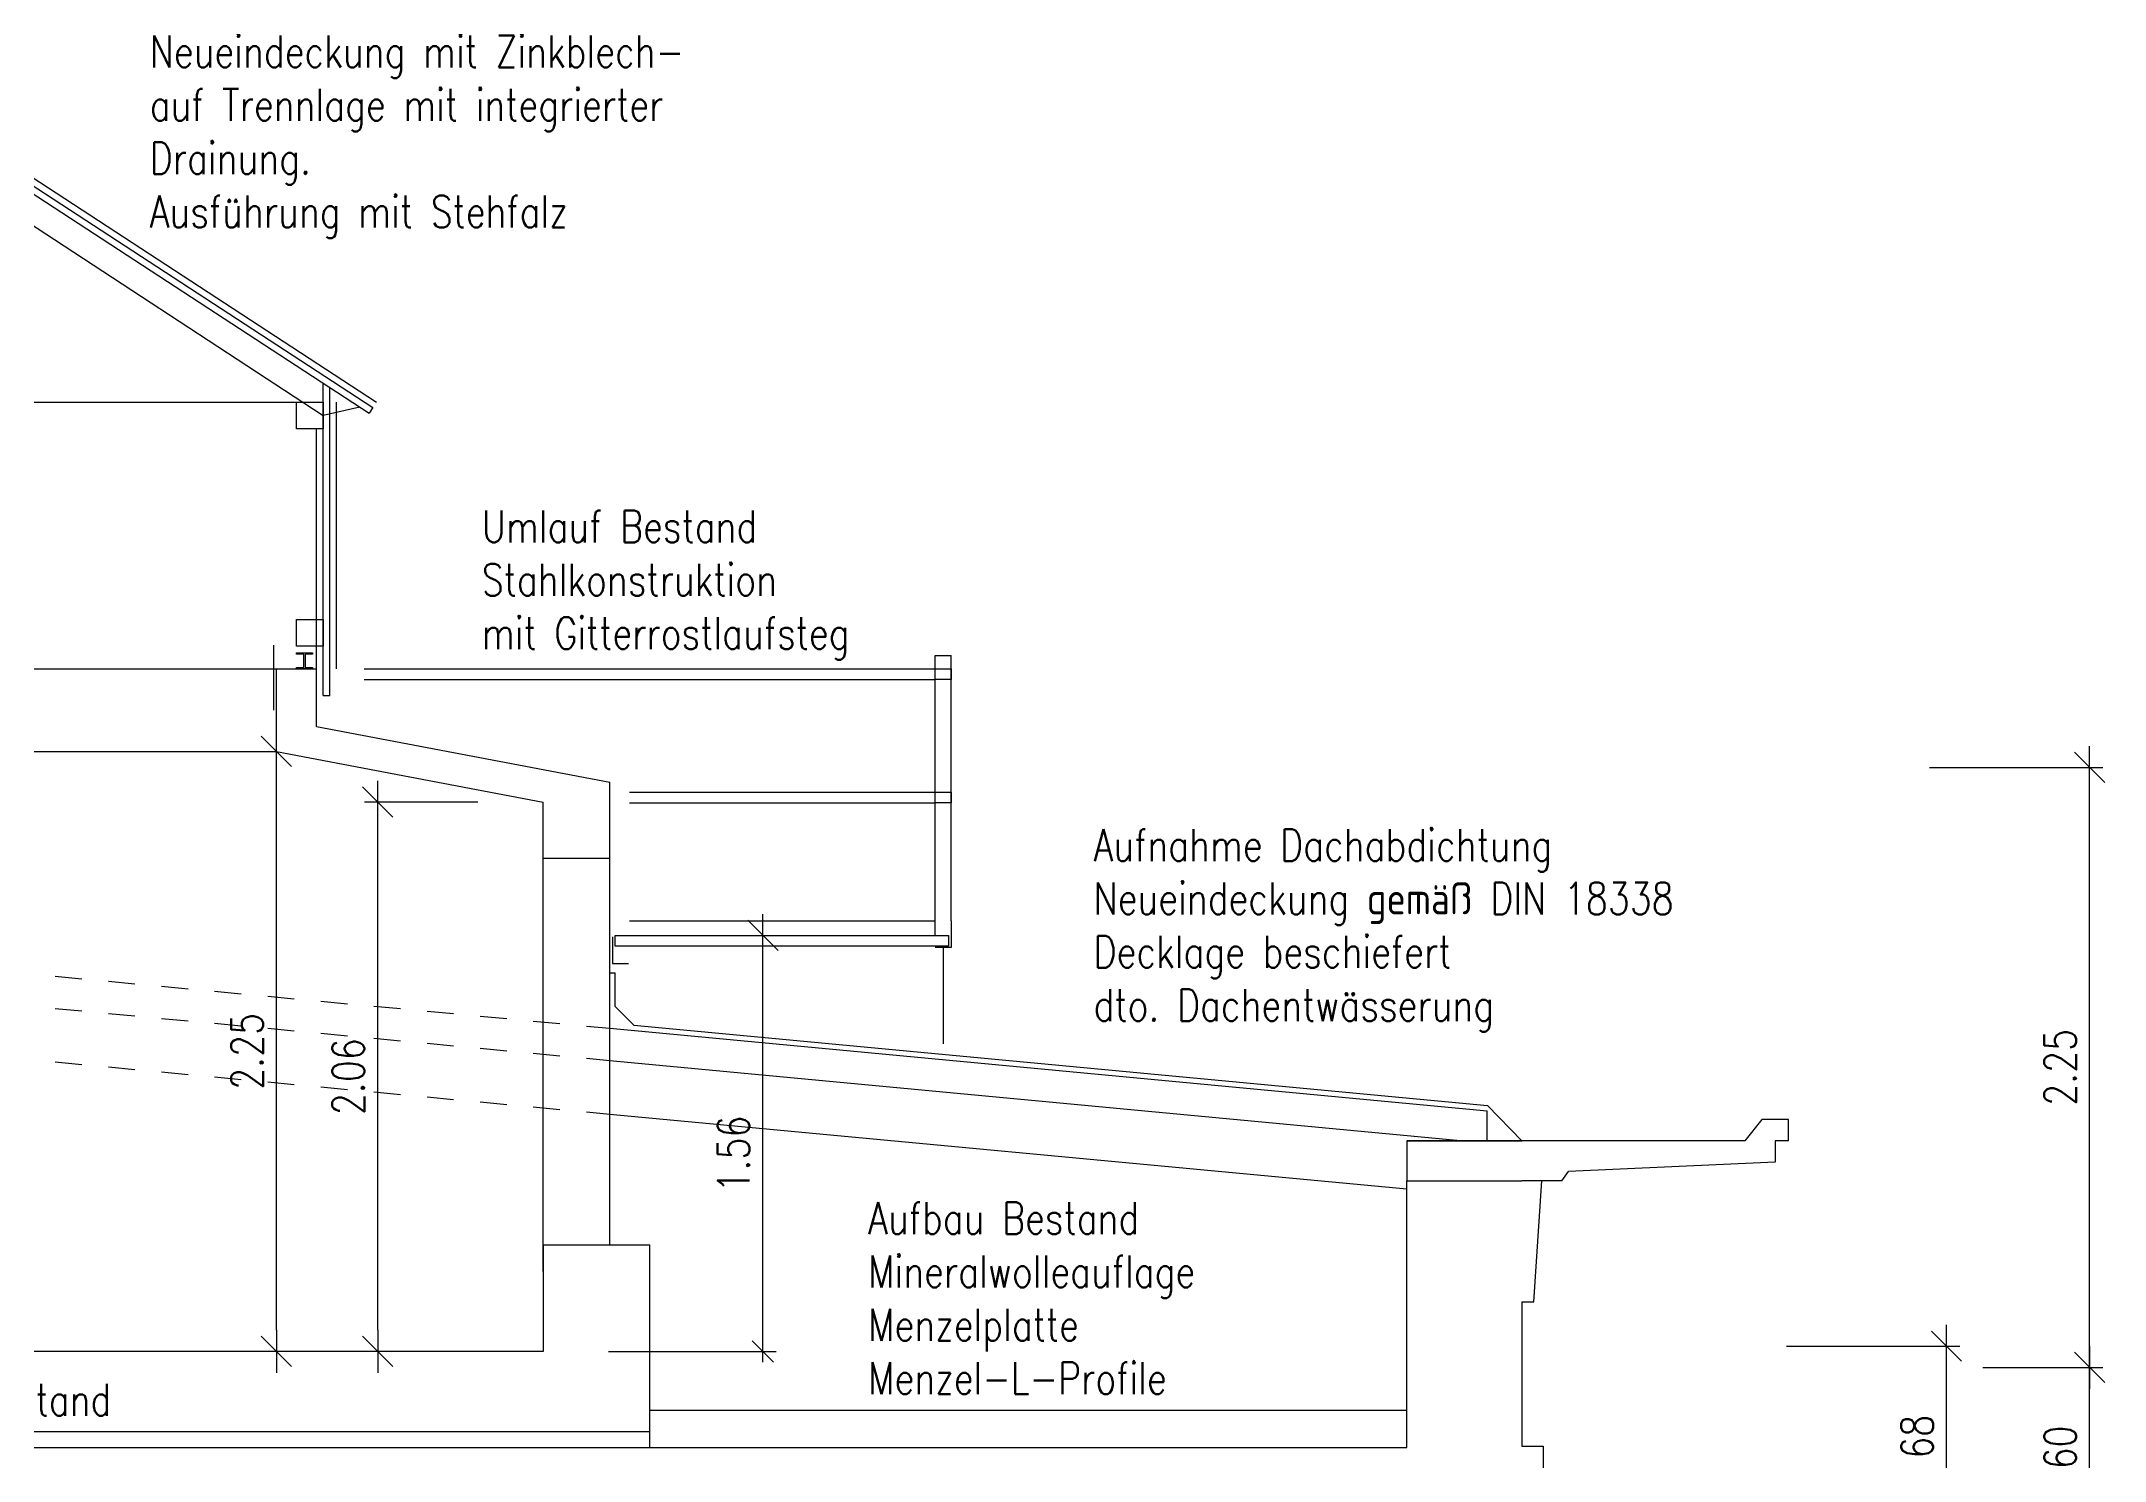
# Model space of a CAD drawing. Header units: metres. Extents: x -3551 to -3426, y -12 to 139.
# Drawn here: x -3504.7 to -3496.96, y 125.75 to 131.07 of the extents above; entities that cross this region are included whole.
import ezdxf

# ---------------------------------------------------------------- set-up
doc = ezdxf.new("R2010")
doc.units = ezdxf.units.M
doc.header["$LTSCALE"] = 0.01
doc.linetypes.add('STRICHLINIE', pattern=[0.75, 0.5, -0.25])
doc.layers.get('0').update_dxf_attribs({"linetype": 'CONTINUOUS'})
for name, color, linetype in [('A_ansicht', 9, 'CONTINUOUS'), ('A_text', 2, 'CONTINUOUS'), ('A_wände', 6, 'CONTINUOUS'), ('CKMA0002', 7, 'CONTINUOUS'), ('Konferenzraum', 7, 'CONTINUOUS')]:
    doc.layers.add(name, color=color, linetype=linetype)
doc.styles.add('SIMPLEX', font='simplex.shx', dxfattribs={"width": 0.8, "height": 0.1})
doc.styles.add('SIMPLEXD', font='SIMPLEXD.shx', dxfattribs={"width": 0.8, "height": 0.12})
doc.dimstyles.new('DIN', dxfattribs={"dimtxt": 0.03, "dimasz": 0.08, "dimexe": 0.05, "dimexo": 0.244839, "dimgap": 0.05, "dimtad": 1, "dimdec": 4, "dimrnd": 0.0025, "dimzin": 0, "dimdsep": 46, "dimtxsty": 'SIMPLEXD', "dimblk": 'DIMCROSS', "dimblk1": 'DIMCROSS', "dimblk2": 'DIMCROSS', "dimsah": 1, "dimcen": 2.5, "dimdle": 0.04, "dimclrd": 252, "dimclre": 252, "dimclrt": 252, "dimadec": 0, "dimazin": 0, "dimtfac": 1, "dimtdec": 4, "dimtix": 1, "dimtmove": 2, "dimatfit": 3, "dimldrblk": 'DIMCROSS', "dimfxl": 0, "dimtvp": 1, "dimtolj": 1, "dimtzin": 0, "dimarcsym": 0})

# ---------------------------------------------------------------- blocks, each defined once
blk = doc.blocks.new('DIMCROSS')
at = {"color": 0, "linetype": 'ByBlock'}
blk.add_line((-1, 0), (1, 0), dxfattribs=at)
at = {"linetype": 'ByBlock'}
blk.add_line((-0.707107, -0.707107), (0.707107, 0.707107), dxfattribs=at)
blk = doc.blocks.new('*D24')
at = {"layer": 'CKMA0002', "color": 1, "lineweight": -2}
for p, q in [((-3515.8068, 126.1801), (-3516.4568, 126.1801)), ((-3516.4068, 122.4401), (-3516.4068, 126.1001))]:
    blk.add_line(p, q, dxfattribs=at)
at = {"layer": 'CKMA0002', "color": 1, "lineweight": -2, "xscale": 0.08, "yscale": 0.08, "zscale": 0.08}
for p, rotation in [((-3516.4068, 126.1801), 90), ((-3516.4068, 122.3601), 270)]:
    blk.add_blockref('DIMCROSS', p, dxfattribs=dict(at, rotation=rotation))
at = {"layer": 'CKMA0002', "color": 3, "insert": (-3516.5168, 124.2701), "char_height": 0.12, "attachment_point": 5, "rotation": 90, "style": 'SIMPLEXD'}
blk.add_mtext('\\A1;3.82{\\A1\\H0.7x\\S;}', dxfattribs=at)
blk = doc.blocks.new('*D92')
at = {"layer": 'CKMA0002', "color": 1, "lineweight": -2}
for p, q in [((-3497.4178, 126.1001), (-3496.9678, 126.1001)), ((-3497.0178, 125.5801), (-3497.0178, 126.0201))]:
    blk.add_line(p, q, dxfattribs=at)
at = {"layer": 'CKMA0002', "color": 1, "lineweight": -2, "xscale": 0.08, "yscale": 0.08, "zscale": 0.08}
for p, rotation in [((-3497.0178, 126.1001), 90), ((-3497.0178, 125.5001), 270)]:
    blk.add_blockref('DIMCROSS', p, dxfattribs=dict(at, rotation=rotation))
at = {"layer": 'CKMA0002', "color": 3, "insert": (-3497.1278, 125.8001), "char_height": 0.12, "attachment_point": 5, "rotation": 90, "style": 'SIMPLEXD'}
blk.add_mtext('\\A1;60{\\A1\\H0.7x\\S;}', dxfattribs=at)
blk = doc.blocks.new('*D93')
at = {"layer": 'CKMA0002', "color": 1, "lineweight": -2}
for p, q in [((-3497.6178, 128.3501), (-3496.9678, 128.3501)), ((-3497.0178, 126.1801), (-3497.0178, 128.2701))]:
    blk.add_line(p, q, dxfattribs=at)
at = {"layer": 'CKMA0002', "color": 1, "lineweight": -2, "xscale": 0.08, "yscale": 0.08, "zscale": 0.08}
for p, rotation in [((-3497.0178, 128.3501), 90), ((-3497.0178, 126.1001), 270)]:
    blk.add_blockref('DIMCROSS', p, dxfattribs=dict(at, rotation=rotation))
at = {"layer": 'CKMA0002', "color": 3, "insert": (-3497.1278, 127.2251), "char_height": 0.12, "attachment_point": 5, "rotation": 90, "style": 'SIMPLEXD'}
blk.add_mtext('\\A1;2.25{\\A1\\H0.7x\\S;}', dxfattribs=at)
blk = doc.blocks.new('*D125')
at = {"layer": 'CKMA0002', "color": 1, "lineweight": -2}
for p, q in [((-3498.1542, 126.18), (-3497.5042, 126.18)), ((-3497.5542, 125.5801), (-3497.5542, 126.1))]:
    blk.add_line(p, q, dxfattribs=at)
at = {"layer": 'CKMA0002', "color": 1, "lineweight": -2, "xscale": 0.08, "yscale": 0.08, "zscale": 0.08}
for p, rotation in [((-3497.5542, 126.18), 90), ((-3497.5542, 125.5001), 270)]:
    blk.add_blockref('DIMCROSS', p, dxfattribs=dict(at, rotation=rotation))
at = {"layer": 'CKMA0002', "color": 3, "insert": (-3497.6642, 125.8401), "char_height": 0.12, "attachment_point": 5, "rotation": 90, "style": 'SIMPLEXD'}
blk.add_mtext('\\A1;68{\\A1\\H0.7x\\S;}', dxfattribs=at)
blk = doc.blocks.new('*D1364')
at = {"layer": 'CKMA0002', "color": 1, "lineweight": -2}
for p, q in [((-3503.0597, 128.2201), (-3503.4851, 128.2201)), ((-3503.4351, 126.2401), (-3503.4351, 128.1401)), ((-3503.0597, 126.1601), (-3503.4851, 126.1601))]:
    blk.add_line(p, q, dxfattribs=at)
at = {"layer": 'CKMA0002', "color": 1, "lineweight": -2, "xscale": 0.08, "yscale": 0.08, "zscale": 0.08}
for p, rotation in [((-3503.4351, 128.2201), 90), ((-3503.4351, 126.1601), 270)]:
    blk.add_blockref('DIMCROSS', p, dxfattribs=dict(at, rotation=rotation))
at = {"layer": 'CKMA0002', "color": 3, "insert": (-3503.5451, 127.1901), "char_height": 0.12, "attachment_point": 5, "rotation": 90, "style": 'SIMPLEXD'}
blk.add_mtext('\\A1;2.06', dxfattribs=at)
blk = doc.blocks.new('*D1365')
at = {"layer": 'CKMA0002', "color": 1, "lineweight": -2}
for p, q in [((-3504.0597, 128.4101), (-3503.8649, 128.4101)), ((-3503.8149, 126.2401), (-3503.8149, 128.3301)), ((-3503.0597, 126.1601), (-3503.8649, 126.1601))]:
    blk.add_line(p, q, dxfattribs=at)
at = {"layer": 'CKMA0002', "color": 1, "lineweight": -2, "xscale": 0.08, "yscale": 0.08, "zscale": 0.08}
for p, rotation in [((-3503.8149, 128.4101), 90), ((-3503.8149, 126.1601), 270)]:
    blk.add_blockref('DIMCROSS', p, dxfattribs=dict(at, rotation=rotation))
at = {"layer": 'CKMA0002', "color": 3, "insert": (-3503.9249, 127.2851), "char_height": 0.12, "attachment_point": 5, "rotation": 90, "style": 'SIMPLEXD'}
blk.add_mtext('\\A1;2.25', dxfattribs=at)
blk = doc.blocks.new('_Oblique')
at = {"layer": 'Konferenzraum', "color": 0, "lineweight": -2}
blk.add_line((-0.5, -0.5), (0.5, 0.5), dxfattribs=at)
blk = doc.blocks.new('*D1380')
at = {"layer": 'Konferenzraum', "color": 1, "lineweight": -2}
for p, q in [((-3505.6999, 138.755), (-3505.6999, 138.8543)), ((-3502.3, 127.7201), (-3501.9409, 127.7201)), ((-3501.9909, 126.1201), (-3501.9909, 127.6401)), ((-3502.57, 126.1601), (-3501.9409, 126.1601))]:
    blk.add_line(p, q, dxfattribs=at)
blk.add_arc((-3505.6999, 134.6924), 4.1119, 90, 116.88525, dxfattribs=at)
at = {"layer": 'Konferenzraum', "color": 1, "lineweight": -2, "xscale": 0.08, "yscale": 0.08, "zscale": 0.08}
for name, p, rotation in [('_Oblique', (-3505.6999, 138.8043), 1.119555247875158e-12), ('DIMCROSS', (-3507.6303, 138.323), 207.4426251900602), ('DIMCROSS', (-3501.9909, 127.7201), 90), ('_Oblique', (-3501.9909, 126.1601), 270)]:
    blk.add_blockref(name, p, dxfattribs=dict(at, rotation=rotation))
at = {"layer": 'Konferenzraum', "color": 3, "char_height": 0.12, "attachment_point": 5, "style": 'SIMPLEXD'}
for s, insert, rotation in [('\\A1;28°', (-3506.7212, 138.7889), 14), ('\\A1;1.56', (-3502.1009, 126.9001), 90)]:
    blk.add_mtext(s, dxfattribs=dict(at, insert=insert, rotation=rotation))

msp = doc.modelspace()

# ---------------------------------------------------------------- linework, layer by layer
at = {"layer": 'A_ansicht', "linetype": 'Continuous'}
for p, q in [((-3505.19986, 130.87007), (-3503.43986, 129.72007)), ((-3505.24448, 130.72001), (-3503.63986, 129.67007)), ((-3507.65986, 129.72007), (-3503.73986, 129.72007)), ((-3503.58986, 128.72007), (-3503.58986, 129.72007)), ((-3503.50248, 129.70126), (-3503.63986, 129.67007)), ((-3503.66486, 128.72007), (-3503.66486, 129.62007)), ((-3507.58486, 128.72007), (-3503.81486, 128.72007)), ((-3507.58486, 128.41007), (-3503.81486, 128.41007)), ((-3502.56486, 127.58008), (-3502.54486, 127.58008)), ((-3502.54486, 127.45317), (-3502.54486, 127.58008)), ((-3502.47487, 127.38317), (-3502.54486, 127.45317)), ((-3502.47487, 127.38317), (-3499.27483, 127.08231)), ((-3499.27483, 127.08231), (-3499.1467, 126.95007)), ((-3499.5767, 126.95007), (-3499.1467, 126.95007))]:
    msp.add_line(p, q, dxfattribs=at)
at = {"layer": 'A_ansicht'}
for p, q in [((-3503.4863, 128.72007), (-3501.34486, 128.72007)), ((-3501.34486, 127.72007), (-3501.34486, 128.77007)), ((-3501.34486, 128.77007), (-3501.28486, 128.77007)), ((-3501.28486, 127.77507), (-3501.28486, 128.77007)), ((-3503.4863, 128.68007), (-3501.34486, 128.68007)), ((-3502.49067, 128.25757), (-3501.34486, 128.25757)), ((-3502.49067, 128.21757), (-3501.34486, 128.21757)), ((-3502.49067, 127.77507), (-3501.34486, 127.77507))]:
    msp.add_line(p, q, dxfattribs=at)
at = {"layer": 'A_wände'}
for p, q in [((-3505.21475, 130.82007), (-3503.46721, 129.67821)), ((-3505.20731, 130.84507), (-3503.45354, 129.69914)), ((-3503.63986, 128.62007), (-3503.63986, 129.79102)), ((-3503.61486, 128.62007), (-3503.61486, 129.77469)), ((-3503.45354, 129.69914), (-3503.46721, 129.67821)), ((-3503.82486, 128.56507), (-3503.82486, 128.80864)), ((-3503.63986, 128.62007), (-3503.61486, 128.62007)), ((-3501.31486, 127.67507), (-3501.31486, 127.31402)), ((-3502.56486, 127.37154), (-3499.2767, 127.06239)), ((-3502.56486, 127.25101), (-3499.36398, 126.95007))]:
    msp.add_line(p, q, dxfattribs=at)
at = {"layer": 'A_wände', "linetype": 'Continuous'}
for p, q in [((-3503.81486, 128.41007), (-3503.81486, 128.72007)), ((-3503.81486, 128.72007), (-3503.66486, 128.72007)), ((-3503.66486, 128.50372), (-3503.66486, 128.72007)), ((-3503.66486, 128.50372), (-3502.56486, 128.29472)), ((-3503.81486, 128.41007), (-3502.81486, 128.22007)), ((-3502.56486, 126.56007), (-3502.56486, 128.29472)), ((-3502.81486, 126.46007), (-3502.81486, 128.22007)), ((-3502.81486, 128.01007), (-3502.56486, 128.01007)), ((-3499.2767, 126.95007), (-3499.2767, 127.06239)), ((-3498.2467, 127.03007), (-3498.31034, 126.95007)), ((-3498.1467, 127.03007), (-3498.2467, 127.03007)), ((-3498.1467, 126.95007), (-3498.1467, 127.03007)), ((-3498.31034, 126.95007), (-3499.5767, 126.95007)), ((-3499.5767, 126.95007), (-3499.5767, 126.80007)), ((-3498.1467, 126.95007), (-3498.1967, 126.95007)), ((-3498.1967, 126.95007), (-3498.1967, 126.87007)), ((-3498.1967, 126.87007), (-3498.9717, 126.83507)), ((-3499.5767, 125.80007), (-3499.5767, 126.80007)), ((-3499.5767, 126.80007), (-3499.1467, 126.80007)), ((-3498.9967, 126.80007), (-3499.1467, 126.80007)), ((-3499.10173, 126.34607), (-3499.07173, 126.80007)), ((-3498.9967, 126.80007), (-3498.9717, 126.83507)), ((-3502.81486, 126.56007), (-3502.41486, 126.56007)), ((-3502.81486, 126.56007), (-3502.81486, 126.16007)), ((-3502.41486, 125.80007), (-3502.41486, 126.56007)), ((-3499.14673, 126.34607), (-3499.10173, 126.34607)), ((-3499.1467, 126.34607), (-3499.1467, 125.80507)), ((-3502.81486, 126.16007), (-3508.58486, 126.16007)), ((-3508.98486, 125.80007), (-3502.41486, 125.80007)), ((-3502.41486, 125.80007), (-3499.5767, 125.80007)), ((-3499.14673, 125.80507), (-3499.06673, 125.80507)), ((-3499.06673, 125.80507), (-3499.06673, 125.67507))]:
    msp.add_line(p, q, dxfattribs=at)
at = {"layer": 'A_wände', "color": 1, "linetype": 'STRICHLINIE'}
for p, q in [((-3505.63932, 127.6606), (-3502.56486, 127.37154)), ((-3505.63932, 127.54007), (-3502.56486, 127.25101)), ((-3505.63932, 127.33919), (-3502.56486, 127.05013))]:
    msp.add_line(p, q, dxfattribs=at)
at = {"layer": 'A_wände', "color": 1}
for p, q in [((-3502.56486, 127.05013), (-3499.5767, 126.76919)), ((-3502.41486, 125.94007), (-3499.5767, 125.94007)), ((-3508.98486, 125.86007), (-3502.41486, 125.86007)), ((-3508.95169, 125.80007), (-3502.41486, 125.80007))]:
    msp.add_line(p, q, dxfattribs=at)
at = {"layer": 'A_wände'}
for points in [[(-3503.63986, 129.62007), (-3503.73986, 129.62007), (-3503.73986, 129.72007), (-3503.63986, 129.72007)], [(-3503.63986, 128.80507), (-3503.73986, 128.80507), (-3503.73986, 128.90507), (-3503.63986, 128.90507)], [(-3501.34486, 128.72007), (-3501.28486, 128.72007), (-3501.28486, 128.68007), (-3501.34486, 128.68007)], [(-3501.34486, 128.25757), (-3501.28486, 128.25757), (-3501.28486, 128.21757), (-3501.34486, 128.21757)]]:
    msp.add_lwpolyline(points, close=True, dxfattribs=at)
for points in [[(-3503.73986, 128.72007), (-3503.73986, 128.72507), (-3503.71236, 128.72507), (-3503.71236, 128.77507), (-3503.73986, 128.77507), (-3503.73986, 128.78007), (-3503.67986, 128.78007), (-3503.67986, 128.77507), (-3503.70736, 128.77507), (-3503.70736, 128.72507), (-3503.67986, 128.72507), (-3503.67986, 128.72007), (-3503.73986, 128.72007)], [(-3502.55486, 127.71507), (-3502.55486, 127.61507), (-3502.49486, 127.61507)], [(-3501.28486, 127.77507), (-3501.28486, 127.67507), (-3501.34486, 127.67507)]]:
    msp.add_lwpolyline(points, dxfattribs=at)
at = {"layer": 'A_wände', "color": 3}
msp.add_lwpolyline([(-3502.54486, 127.72007), (-3501.29486, 127.72007), (-3501.29486, 127.68007), (-3502.54486, 127.68007)], close=True, dxfattribs=at)

# ---------------------------------------------------------------- texts
at = {"layer": 'A_text', "linetype": 'Continuous', "char_height": 0.12, "attachment_point": 1, "style": 'SIMPLEX'}
for s, insert, width in [('Aufnahme Dachabdichtung\\PSichtung + ggf. Ausbesserung\\Pder Holzkonstruktion\\PNeueindeckung mit Zinkblech-\\Pauf Trennlage mit integrierter\\PDrainung.\\PAusführung mit Stehfalz', (-3504.28952, 131.69465), 4.3471), ('Umlauf Bestand \\PStahlkonstruktion\\Pmit Gitterrostlaufsteg', (-3503.04473, 129.31364), 4.3471), ('Aufnahme Dachabdichtung\\PNeueindeckung gemäß DIN 18338\\PDecklage beschiefert\\Pdto. Dachentwässerung', (-3500.75142, 128.11886), 4.3471), ('Aufbau Bestand \\PMineralwolleauflage\\PMenzelplatte\\PMenzel-L-Profile', (-3501.59632, 126.71966), 4.3471), ('Betonplatte mit seitlichen Überzügen - Bestand', (-3507.58915, 126.03905), 5.9515799)]:
    msp.add_mtext(s, dxfattribs=dict(at, insert=insert, width=width))

# ---------------------------------------------------------------- dimensions: what is measured, and where the dimension line sits
at = {"layer": 'CKMA0002'}
dim = msp.add_linear_dim(base=(-3503.81486, 128.41007), p1=(-3502.81486, 126.16007), p2=(-3503.81486, 128.41007), angle=90, dimstyle='DIN', override={"dimdec": 2, "dimclrd": 1, "dimclre": 1, "dimclrt": 3, "dimtdec": 2}, dxfattribs=at)
dim.commit()
dim.dimension.update_dxf_attribs({"geometry": '*D1365', "text_midpoint": (-3503.92486, 127.28507)})
for base, p1, p2, text, override, picture, middle in [((-3497.01775, 128.35007), (-3503.28039, 126.10007), (-3504.5786, 128.35007), '2.25{\\A1\\H0.7x\\S;}', {"dimexo": 6.960846, "dimse1": 1, "dimclrd": 1, "dimclre": 1, "dimclrt": 3}, '*D93', (-3497.12775, 127.22507)), ((-3516.40679, 126.18006), (-3503.11386, 122.36007), (-3510.92485, 126.18006), '3.82{\\A1\\H0.7x\\S;}', {"dimexo": 4.881938, "dimse1": 1, "dimclrd": 1, "dimclre": 1, "dimclrt": 3}, '*D24', (-3516.51679, 124.27007)), ((-3497.55425, 126.18004), (-3508.02609, 125.50007), (-3508.98486, 126.18004), '68{\\A1\\H0.7x\\S;}', {"dimexo": 10.830614, "dimse1": 1, "dimclrd": 1, "dimclre": 1, "dimclrt": 3}, '*D125', (-3497.66425, 125.84006)), ((-3497.01775, 126.10007), (-3501.64454, 125.50007), (-3503.28039, 126.10007), '60{\\A1\\H0.7x\\S;}', {"dimexo": 5.862636, "dimse1": 1, "dimclrd": 1, "dimclre": 1, "dimclrt": 3}, '*D92', (-3497.12775, 125.80007))]:
    dim = msp.add_linear_dim(base=base, p1=p1, p2=p2, angle=90, text=text, dimstyle='DIN', override=override, dxfattribs=at)
    dim.commit()
    dim.dimension.update_dxf_attribs({"geometry": picture, "text_midpoint": middle})
dim = msp.add_aligned_dim(p1=(-3502.81486, 126.16007), p2=(-3502.81486, 128.22007), distance=0.62022, dimstyle='DIN', override={"dimdec": 2, "dimclrd": 1, "dimclre": 1, "dimclrt": 3, "dimtdec": 2}, dxfattribs=at)
dim.commit()
dim.dimension.update_dxf_attribs({"geometry": '*D1364', "text_midpoint": (-3503.54508, 127.19007)})
at = {"layer": 'Konferenzraum', "color": 0}
dim = msp.add_linear_dim(base=(-3501.99093, 127.72007), p1=(-3502.81486, 126.16007), p2=(-3502.54486, 127.72007), angle=90, dimstyle='DIN', override={"dimdec": 2, "dimblk1": 'Oblique', "dimclrd": 1, "dimclre": 1, "dimclrt": 3, "dimtdec": 2}, dxfattribs=at)
dim.commit()
dim.dimension.update_dxf_attribs({"geometry": '*D1380', "text_midpoint": (-3502.10093, 126.90007)})

doc.saveas('drawing.dxf')
